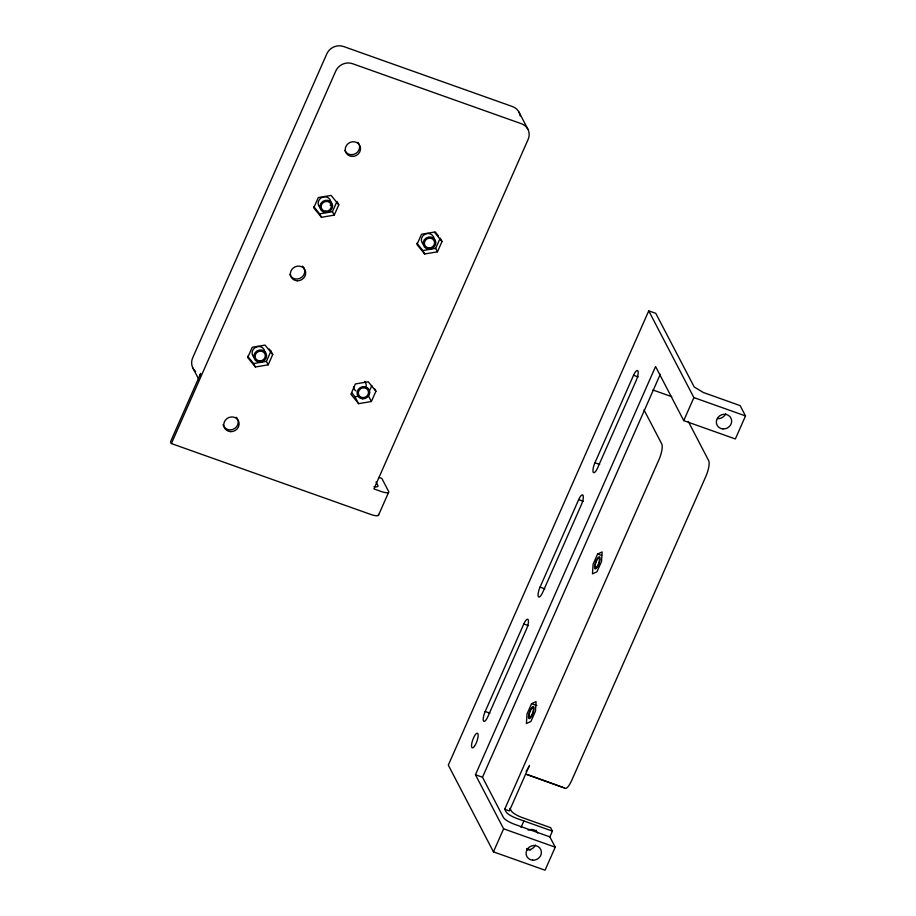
<?xml version="1.0" encoding="UTF-8"?>
<svg xmlns="http://www.w3.org/2000/svg" width="916" height="916" viewBox="0 0 916 916"><rect width="100%" height="100%" fill="white"/><g stroke="black" fill="none" stroke-linecap="round" stroke-linejoin="round"><path stroke-width="1.37" d="M378.4 514.345A10.385 2.53 23.8 0 1 370.797 514.448L171.384 443.562L170.49 441.844L200.719 373.327M171.384 443.562L335.748 71.047A12.973 12.045 -27.5 0 1 352.568 63.708L521.479 123.752A12.973 12.045 -27.5 0 1 528.131 139.427L373.923 488.915L380.964 491.411A10.385 2.53 23.8 0 0 388.556 491.32L381.858 478.438L379.178 477.488M268.193 364.831L272.728 354.538L265.045 345.092L252.232 347.256L247.698 357.538L255.381 366.995L268.193 364.831L266.407 361.396L270.941 351.103L269.235 349.007M334.237 215.134L332.451 211.699L336.996 201.406L338.783 204.841L334.237 215.134L321.436 217.298L313.753 207.84L318.287 197.558L331.1 195.394L338.783 204.841M369.789 390.159L371.839 385.522M437.459 251.82L435.673 248.385L440.218 238.103L442.004 241.538L437.459 251.82L424.658 253.984L416.963 244.538L421.509 234.256L434.321 232.08L442.004 241.538M375.926 391.224L368.243 381.777L355.431 383.941L350.897 394.224L358.58 403.67L371.392 401.506L375.926 391.224L374.736 388.934M378.537 515.124L388.705 492.087M648.746 310.856L448.302 765.123L493.449 851.857L545.066 870.2L555.233 847.174L549.863 836.869L514.678 824.354A10.385 2.53 23.8 0 1 503.502 817.587L482.492 777.226L475.45 774.73L655.57 366.515L683.737 420.616L735.353 438.959L745.51 415.933L740.151 405.628L703.305 392.483L694.236 386.999L655.787 313.352L648.746 310.856L693.893 397.59L745.51 415.933M485.182 711.503L523.792 623.991A7.786 2.198 -70.4 0 1 528.188 619.651A7.786 2.198 -70.4 0 1 526.482 629.143L487.862 716.655A7.786 2.198 -70.4 0 1 483.476 720.984A7.786 2.198 -70.4 0 1 485.182 711.503L489.877 713.163M540.051 587.133L578.672 499.621A7.786 2.198 -70.4 0 1 583.057 495.293A7.786 2.198 -70.4 0 1 581.351 504.773L542.741 592.286A7.786 2.198 -70.4 0 1 538.345 596.625A7.786 2.198 -70.4 0 1 540.051 587.133L544.745 588.805M594.931 462.775L633.54 375.262A7.786 2.198 -70.4 0 1 637.937 370.923A7.786 2.198 -70.4 0 1 636.231 380.415L597.61 467.927A7.786 2.198 -70.4 0 1 593.225 472.255A7.786 2.198 -70.4 0 1 594.931 462.775L599.625 464.446M482.492 777.226L660.299 374.255M531.566 703.683L527.021 713.965L526.414 723.525L530.925 721.465L535.459 711.182L536.078 701.622L531.566 703.683L536.925 705.595M597.621 553.997L593.076 564.279L592.469 573.84L596.98 571.779L601.526 561.497L602.133 551.936L597.621 553.997L601.64 555.428M549.589 837.51L552.405 831.11L517.219 818.595A10.385 2.53 23.8 0 1 506.044 811.828L504.705 809.252L658.913 459.775A12.973 3.664 -70.4 0 0 661.753 443.962L644.017 409.899M529.459 765.433L509.388 810.923L504.705 809.252M493.449 851.857L503.617 828.82L475.45 774.73M683.737 420.616L693.893 397.59M521.055 827.366L523.883 820.965M313.673 206.512L319.65 213.863L332.451 211.699M416.895 243.198L422.871 250.549L435.673 248.385M247.618 356.21L253.595 363.56L266.407 361.396M351.664 392.701L355.007 396.811L357.572 396.376M633.54 375.262L638.234 376.934M652.948 389.998L671.714 396.662M578.672 499.621L583.366 501.292M523.792 623.991L528.486 625.651M527.421 774.535L564.588 788L526.322 774.398M503.617 828.82L555.233 847.174M526.689 848.605L530.57 849.991M435.089 231.805L438.501 235.996M509.903 808.462L511.288 810.9A10.385 2.53 23.8 0 0 522.464 817.667L550.619 827.675L552.405 831.11M688.317 421.52L708.675 460.645A12.973 3.664 -70.4 0 1 705.835 476.446L571.698 780.443A12.973 3.664 -70.4 0 1 564.84 788.241M518.891 111.947L527.834 129.122M422.871 250.549L424.658 253.984M319.65 213.863L321.436 217.298M368.415 395.781L371.392 401.506M355.007 396.811L358.58 403.67M376.041 481.965L377.839 485.4A10.385 2.53 23.8 0 1 374.037 486.591M270.941 351.103L272.728 354.538M253.595 363.56L255.381 366.995M192.967 368.186L199.161 380.071M357.904 142.335A7.786 7.225 -27.5 0 1 355.9 153.441A7.786 7.225 -27.5 0 1 344.863 150.476M303.917 267.93A7.786 7.225 -27.5 0 1 300.127 278.292A7.786 7.225 -27.5 0 1 289.857 274.491M302.486 266.167A7.786 7.225 -27.5 0 1 302.772 266.43M303.276 266.991A7.786 7.225 -27.5 0 1 303.723 267.598M520.162 115.943A12.973 12.045 -27.5 0 0 512.536 106.577L343.626 46.533A12.973 12.045 -27.5 0 0 326.806 53.872L192.669 357.87A12.973 12.045 -27.5 0 0 193.516 369.091M236.946 418.143A7.786 7.225 -27.5 0 1 234.633 428.539A7.786 7.225 -27.5 0 1 223.962 426.684M223.767 426.364A7.786 7.225 -27.5 0 1 223.08 424.612M236.214 417.272A7.786 7.225 -27.5 0 1 236.717 417.833M199.803 376.453A12.973 12.045 -27.5 0 1 200.318 374.346M195.623 371.438A12.973 12.045 -27.5 0 1 194.135 369.927M254.992 357.961A6.492 6.023 -27.5 0 1 255.312 347.45A6.492 6.023 -27.5 0 1 264.816 352.168M320.245 207.737A6.492 6.023 -27.5 0 1 321.516 197.661A6.492 6.023 -27.5 0 1 330.825 201.841M330.47 204.692A6.492 6.023 -27.5 0 1 330.195 205.299M423.73 244.618A6.492 6.023 -27.5 0 1 425.035 234.198A6.492 6.023 -27.5 0 1 434.081 239.488M364.545 381.445A6.492 6.023 -27.5 0 1 366.205 386.06M355.866 390.88A6.492 6.023 -27.5 0 1 353.484 386.93M536.249 830.24A7.786 7.225 -27.5 0 1 536.387 830.583M528.085 830.136A7.786 7.225 -27.5 0 1 537.703 832.988M529.013 766.429A12.973 3.664 -70.4 0 1 526.139 771.261M725.678 413.803A7.786 7.225 -27.5 0 1 717.526 418.623M535.402 845.044A7.786 7.225 -27.5 0 1 527.238 849.865M352.168 156.418A7.786 7.225 -27.5 0 0 359.862 145.621A7.786 7.225 -27.5 0 0 346.637 145.197A7.786 7.225 -27.5 0 0 352.168 156.418M230.729 431.631A7.786 7.225 -27.5 0 0 238.435 420.822A7.786 7.225 -27.5 0 0 225.21 420.398A7.786 7.225 -27.5 0 0 230.729 431.631M297.288 280.788A7.786 7.225 -27.5 0 0 304.994 269.98A7.786 7.225 -27.5 0 0 291.769 269.556A7.786 7.225 -27.5 0 0 297.288 280.788M259.732 360.938A5.187 4.82 -27.5 0 0 264.861 353.736A5.187 4.82 -27.5 0 0 256.045 353.45A5.187 4.82 -27.5 0 0 259.732 360.938M325.775 211.241A5.187 4.82 -27.5 0 0 330.916 204.039A5.187 4.82 -27.5 0 0 322.1 203.753A5.187 4.82 -27.5 0 0 325.775 211.241M428.997 247.927A5.187 4.82 -27.5 0 0 434.138 240.725A5.187 4.82 -27.5 0 0 425.322 240.45A5.187 4.82 -27.5 0 0 428.997 247.927M362.931 397.624A5.187 4.82 -27.5 0 0 368.06 390.411A5.187 4.82 -27.5 0 0 359.244 390.136A5.187 4.82 -27.5 0 0 362.931 397.624M259.606 362.163A6.492 6.023 -27.5 0 0 266.029 353.152A6.492 6.023 -27.5 0 0 255.003 352.809A6.492 6.023 -27.5 0 0 259.606 362.163M325.661 212.466A6.492 6.023 -27.5 0 0 332.073 203.466A6.492 6.023 -27.5 0 0 321.058 203.112A6.492 6.023 -27.5 0 0 325.661 212.466M428.883 249.152A6.492 6.023 -27.5 0 0 435.295 240.152A6.492 6.023 -27.5 0 0 424.28 239.797A6.492 6.023 -27.5 0 0 428.883 249.152M362.805 398.838A6.492 6.023 -27.5 0 0 369.228 389.838A6.492 6.023 -27.5 0 0 358.202 389.483A6.492 6.023 -27.5 0 0 362.805 398.838M597.518 565.951A5.187 1.466 -70.4 0 0 599.098 558.027A5.187 1.466 -70.4 0 0 595.274 564.691A5.187 1.466 -70.4 0 0 597.518 565.951M531.463 715.636A5.187 1.466 -70.4 0 0 533.043 707.713A5.187 1.466 -70.4 0 0 529.219 714.377A5.187 1.466 -70.4 0 0 531.463 715.636M597.576 566.706A6.492 1.832 -70.4 0 0 599.556 556.813A6.492 1.832 -70.4 0 0 594.77 565.149A6.492 1.832 -70.4 0 0 597.576 566.706M531.52 716.404A6.492 1.832 -70.4 0 0 533.501 706.499A6.492 1.832 -70.4 0 0 528.715 714.835A6.492 1.832 -70.4 0 0 531.52 716.404M722.884 428.928A7.786 7.225 -27.5 0 0 731.14 418.498A7.786 7.225 -27.5 0 0 717.995 417.398A7.786 7.225 -27.5 0 0 722.884 428.928M474.477 746.242A7.786 2.198 -70.4 0 0 477.889 733.647A7.786 2.198 -70.4 0 0 472.152 741.788A7.786 2.198 -70.4 0 0 474.477 746.242M532.608 860.17A7.786 7.225 -27.5 0 0 540.864 849.727A7.786 7.225 -27.5 0 0 527.719 848.64A7.786 7.225 -27.5 0 0 532.608 860.17"/></g></svg>
